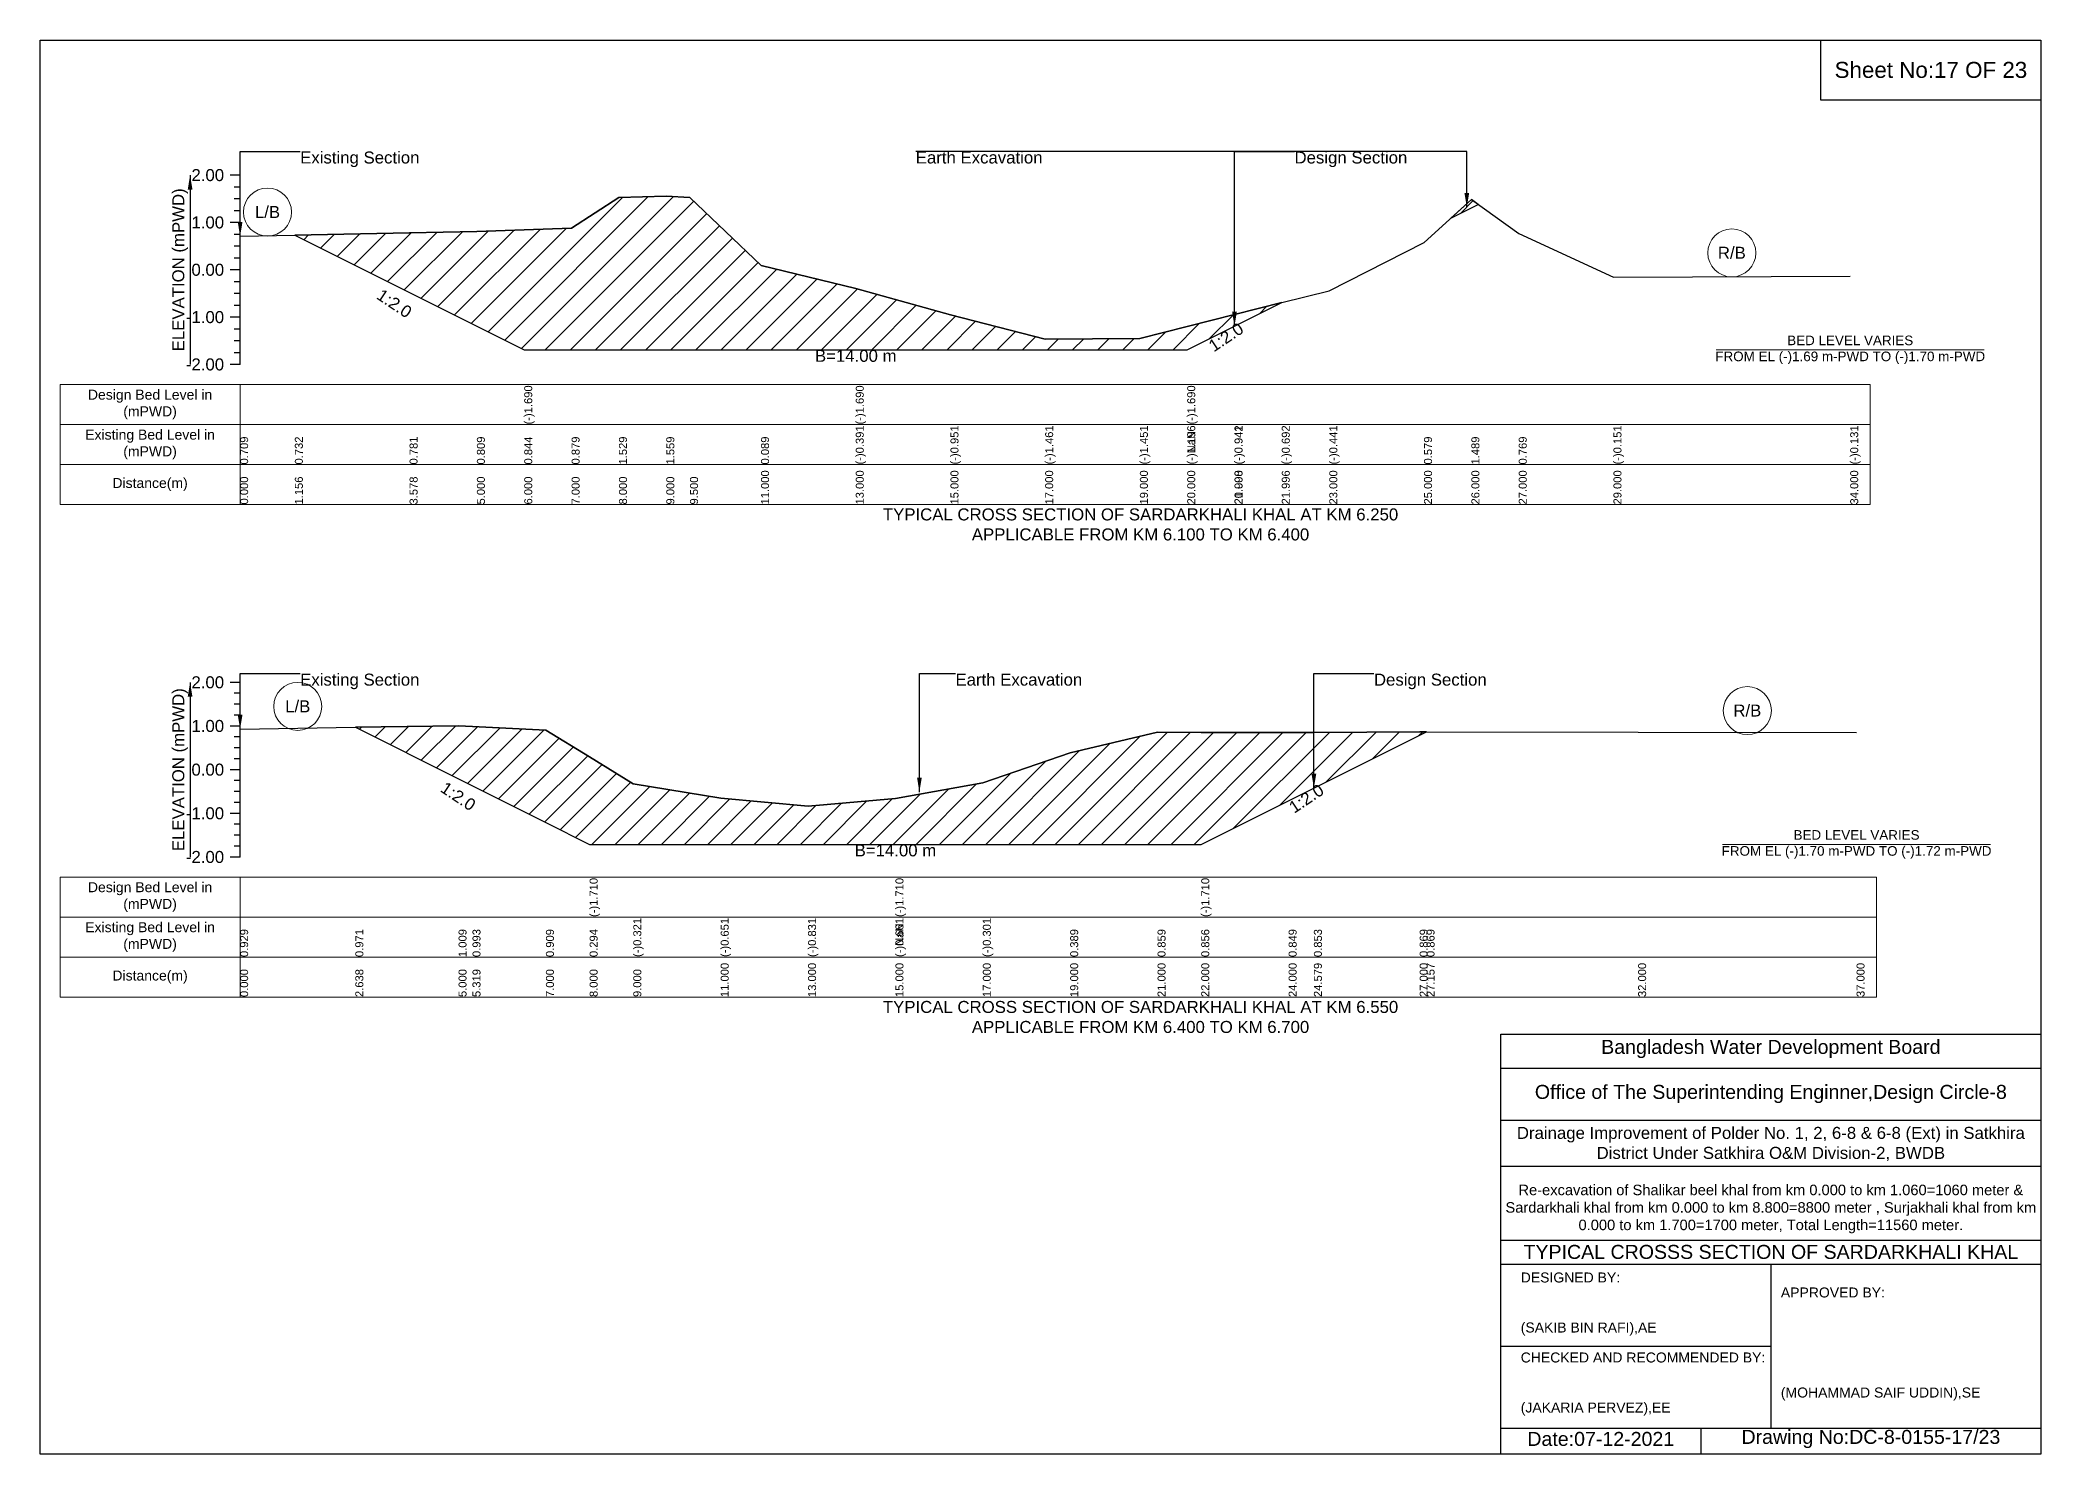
# Model space of a CAD drawing. Header units: inches. Extents: x 93000 to 506000, y -4242 to 0.
# Drawn here: x 260000 to 266000, y -4242 to 0 of the extents above; entities that cross this region are included whole.
import ezdxf

# ---------------------------------------------------------------- set-up
doc = ezdxf.new("R2010")
doc.units = ezdxf.units.IN
doc.header["$LTSCALE"] = 7
doc.header["$MEASUREMENT"] = 0
for name, color, linetype, lineweight in [('Cross section Data Border', 7, 'Continuous', 9), ('Cross Section Labels', 7, 'Continuous', 9), ('Existing_Bed_Level for Xsection', 7, 'Continuous', 25)]:
    doc.layers.add(name, color=color, linetype=linetype, lineweight=lineweight)
doc.styles.get("Standard").update_dxf_attribs({"font": 'arial.ttf'})
doc.dimstyles.get("Standard").update_dxf_attribs({"dimtxt": 0.18, "dimasz": 0.18, "dimexe": 0.18, "dimexo": 0.0625, "dimgap": 0.09, "dimtad": 0, "dimtih": 1, "dimtoh": 1, "dimdec": 4, "dimzin": 0, "dimdsep": 46, "dimtxsty": 'Standard', "dimcen": 0.09, "dimadec": 0, "dimazin": 0, "dimtfac": 1, "dimtdec": 4, "dimtofl": 0, "dimtmove": 0, "dimatfit": 3, "dimfxl": 1, "dimtolj": 1, "dimtzin": 0, "dimarcsym": 0})

msp = doc.modelspace()

# ---------------------------------------------------------------- hatches: boundary and pattern name
at = {"layer": 'Existing_Bed_Level for Xsection'}
h = msp.add_hatch(dxfattribs=at)
h.set_pattern_fill('ANSI31', color=256, scale=426, style=0)
h.paths.add_polyline_path([(260764.1, -585.6), (261108.1, -757.5), (261310, -858.5), (261452, -929.5), (261594, -929.5), (261736, -929.5), (261878, -929.5), (261949, -929.5), (262162, -929.5), (262446, -929.5), (262730, -929.5), (263014, -929.5), (263298, -929.5), (263440, -929.5), (263581.7, -858.7), (263582, -858.5), (263723.4, -787.8), (263582, -823.2), (263581.7, -823.2), (263440, -859.4), (263298, -895.6), (263014, -897), (262730, -824.6), (262446, -745.1), (262162, -676.9), (261949, -472.4), (261878, -468.2), (261736, -472.4), (261594, -564.7), (261452, -569.7), (261310, -574.7), (261108.1, -578.7)])
h = msp.add_hatch(dxfattribs=at)
h.set_pattern_fill('ANSI31', color=256, scale=426, style=0)
h.paths.add_polyline_path([(264230, -534.5), (264292, -503.5), (264312.8, -493.1), (264292, -478.1)])
h = msp.add_hatch(dxfattribs=at)
h.set_pattern_fill('ANSI31', color=256, scale=393, style=0)
h.paths.add_polyline_path([(260945.5, -2061.9), (261255, -2216.6), (261296.8, -2237.5), (261517, -2347.6), (261648, -2413.1), (261779, -2413.1), (262041, -2413.1), (262303, -2413.1), (262565, -2413.1), (262827, -2413.1), (263089, -2413.1), (263351, -2413.1), (263482, -2413.1), (263744, -2282.1), (263819.8, -2244.2), (264137, -2085.6), (264157.6, -2075.3), (264137, -2075.3), (263819.8, -2077.4), (263744, -2077.9), (263482, -2077), (263351, -2076.6), (263089, -2138.2), (262827, -2228.6), (262565, -2275.7), (262303, -2298), (262041, -2274.4), (261779, -2231.2), (261648, -2150.6), (261517, -2070.1), (261296.8, -2059), (261255, -2057)])

# ---------------------------------------------------------------- linework, layer by layer
for points in [[(260000, 0), (266000, 0), (266000, -4242), (260000, -4242)], [(265340, 0), (266000, 0), (266000, -180), (265340, -180)]]:
    msp.add_lwpolyline(points, close=True)
for points in [[(264380, -4242), (264380, -2982), (266000, -2982)], [(264380, -3084), (266000, -3084)], [(264380, -3240), (266000, -3240)], [(264380, -3378), (266000, -3378)], [(264380, -3600), (266000, -3600)], [(264380, -3672), (266000, -3672)], [(265190, -3672), (265190, -4164)], [(264380, -3918), (265190, -3918)], [(264380, -4164), (266000, -4164)], [(264980, -4164), (264980, -4242)]]:
    msp.add_lwpolyline(points)
at = {"layer": 'Cross section Data Border'}
for points in [[(260060, -1033.5), (265488, -1033.5), (265488, -1393.5), (260060, -1393.5)], [(260060, -2511.1), (265507, -2511.1), (265507, -2871.1), (260060, -2871.1)]]:
    msp.add_lwpolyline(points, close=True, dxfattribs=at)
for points in [[(260600, -1033.5), (260600, -1393.5)], [(260060, -1153.5), (265488, -1153.5)], [(260060, -1273.5), (265488, -1273.5)], [(260600, -2511.1), (260600, -2871.1)], [(260060, -2631.1), (265507, -2631.1)], [(260060, -2751.1), (265507, -2751.1)]]:
    msp.add_lwpolyline(points, dxfattribs=at)
at = {"layer": 'Cross Section Labels'}
for points in [[(265026.1, -929.5), (265829.9, -929.5)], [(265045.1, -2413.1), (265848.9, -2413.1)]]:
    msp.add_lwpolyline(points, dxfattribs=at)
for centre in [(260682.1, -516.2), (265073, -638.6), (260772.8, -1999.2), (265119.5, -2011.8)]:
    msp.add_circle(centre, 72, dxfattribs=at)
at = {"layer": 'Existing_Bed_Level for Xsection'}
for points in [[(260600, -405.5), (260570, -405.5)], [(260600, -973.5), (260600, -831.5), (260600, -689.5), (260600, -547.5), (260600, -405.5)], [(260600, -441), (260582, -441)], [(260600, -476.5), (260582, -476.5)], [(260600, -588.9), (260764.1, -585.6), (261108.1, -578.7), (261310, -574.7), (261452, -569.7), (261452, -569.7), (261594, -564.7), (261736, -472.4), (261878, -468.2), (261949, -472.4), (262162, -676.9), (262446, -745.1), (262446, -745.1), (262730, -824.6), (263014, -897), (263298, -895.6), (263440, -859.4), (263440, -859.4), (263581.7, -823.2), (263582, -823.2), (263723.4, -787.8), (263866, -752.2), (264150, -607.3), (264292, -478.1), (264434, -580.3), (264718, -711), (265428, -708.1)], [(260600, -512), (260582, -512)], [(260600, -547.5), (260570, -547.5)], [(260600, -583), (260582, -583)], [(260600, -618.5), (260582, -618.5)], [(260600, -654), (260582, -654)], [(260600, -689.5), (260570, -689.5)], [(260600, -725), (260582, -725)], [(260600, -760.5), (260582, -760.5)], [(260600, -831.5), (260570, -831.5)], [(260600, -796), (260582, -796)], [(260600, -867), (260582, -867)], [(260600, -902.5), (260582, -902.5)], [(260600, -938), (260582, -938)], [(260600, -973.5), (260570, -973.5)], [(260600, -1927.1), (260570, -1927.1)], [(260600, -1959.9), (260582, -1959.9)], [(260600, -2451.1), (260600, -2320.1), (260600, -2189.1), (260600, -2058.1), (260600, -1927.1)], [(260600, -1992.6), (260582, -1992.6)], [(260600, -2025.4), (260582, -2025.4)], [(260600, -2058.1), (260570, -2058.1)], [(260600, -2090.9), (260582, -2090.9)], [(260600, -2067.4), (260945.5, -2061.9), (261255, -2057), (261296.8, -2059), (261517, -2070.1), (261648, -2150.6), (261648, -2150.6), (261779, -2231.2), (262041, -2274.4), (262303, -2298), (262565, -2275.7), (262565, -2275.7), (262827, -2228.6), (263089, -2138.2), (263351, -2076.6), (263482, -2077), (263482, -2077), (263744, -2077.9), (263819.8, -2077.4), (264137, -2075.3), (264157.6, -2075.3), (264792, -2076.6), (265447, -2077.9)], [(260600, -2123.6), (260582, -2123.6)], [(260600, -2156.4), (260582, -2156.4)], [(260600, -2189.1), (260570, -2189.1)], [(260600, -2221.9), (260582, -2221.9)], [(260600, -2254.6), (260582, -2254.6)], [(260600, -2320.1), (260570, -2320.1)], [(260600, -2287.4), (260582, -2287.4)], [(260600, -2352.9), (260582, -2352.9)], [(260600, -2385.6), (260582, -2385.6)], [(260600, -2451.1), (260570, -2451.1)], [(260600, -2418.4), (260582, -2418.4)]]:
    msp.add_lwpolyline(points, dxfattribs=at)
for points in [[(260764.1, -585.6), (261108.1, -757.5), (261310, -858.5), (261452, -929.5), (261452, -929.5), (261594, -929.5), (261736, -929.5), (261878, -929.5), (261949, -929.5), (262162, -929.5), (262446, -929.5), (262446, -929.5), (262730, -929.5), (263014, -929.5), (263298, -929.5), (263440, -929.5), (263440, -929.5), (263581.7, -858.7), (263582, -858.5), (263723.4, -787.8), (263582, -823.2), (263581.7, -823.2), (263440, -859.4), (263440, -859.4), (263298, -895.6), (263014, -897), (262730, -824.6), (262446, -745.1), (262446, -745.1), (262162, -676.9), (261949, -472.4), (261878, -468.2), (261736, -472.4), (261594, -564.7), (261452, -569.7), (261452, -569.7), (261310, -574.7), (261108.1, -578.7)], [(264230, -534.5), (264292, -503.5), (264312.8, -493.1), (264292, -478.1)], [(260945.5, -2061.9), (260945.5, -2061.9), (261255, -2216.6), (261296.8, -2237.5), (261517, -2347.6), (261648, -2413.1), (261648, -2413.1), (261779, -2413.1), (262041, -2413.1), (262303, -2413.1), (262565, -2413.1), (262565, -2413.1), (262827, -2413.1), (263089, -2413.1), (263351, -2413.1), (263482, -2413.1), (263482, -2413.1), (263744, -2282.1), (263819.8, -2244.2), (264137, -2085.6), (264157.6, -2075.3), (264157.6, -2075.3), (264157.6, -2075.3), (264137, -2075.3), (263819.8, -2077.4), (263744, -2077.9), (263482, -2077), (263482, -2077), (263351, -2076.6), (263089, -2138.2), (262827, -2228.6), (262565, -2275.7), (262565, -2275.7), (262303, -2298), (262041, -2274.4), (261779, -2231.2), (261648, -2150.6), (261648, -2150.6), (261517, -2070.1), (261296.8, -2059), (261255, -2057), (260945.5, -2061.9)]]:
    msp.add_lwpolyline(points, close=True, dxfattribs=at)

# ---------------------------------------------------------------- texts
at = {"attachment_point": 5}
for s, insert, char_height in [('Sheet No:17 OF 23', (265670, -90), 48), ('Bangladesh Water Development Board', (265190, -3027), 42), ('Office of The Superintending Enginner,Design Circle-8', (265190, -3162), 42)]:
    msp.add_mtext(s, dxfattribs=dict(at, insert=insert, char_height=char_height))
for s, insert, char_height, width, attachment_point in [('Drainage Improvement of Polder No. 1, 2, 6-8 & 6-8 (Ext) in Satkhira District Under Satkhira O&M Division-2, BWDB', (265190, -3312), 36, 1680, 5), ('Re-excavation of Shalikar beel khal from km 0.000 to km 1.060=1060 meter & Sardarkhali khal from km 0.000 to km 8.800=8800 meter , Surjakhali khal from km 0.000 to km 1.700=1700 meter, Total Length=11560 meter.', (265190, -3507), 31.4683, 1620, 5), ('TYPICAL CROSSS SECTION OF SARDARKHALI KHAL', (265190, -3636), 42, 1680, 5), ('DESIGNED BY:^J^J^J(SAKIB BIN RAFI),AE', (264440, -3792), 30, 840, 4), ('APPROVED BY:^J^J^J^J^J^J(MOHAMMAD SAIF UDDIN),SE', (265220, -3912), 30, 840, 4), ('CHECKED AND RECOMMENDED BY:^J^J^J(JAKARIA PERVEZ),EE', (264440, -4032), 30, 840, 4), ('Date:07-12-2021', (264680, -4197), 42, 840, 5), ('Drawing No:DC-8-0155-17/23', (265490, -4197), 42, 1320, 5)]:
    msp.add_mtext(s, dxfattribs=dict(insert=insert, char_height=char_height, width=width, attachment_point=attachment_point))
at = {"layer": 'Cross section Data Border', "char_height": 30, "width": 480, "attachment_point": 5}
for s, insert in [('Design Bed Level in (mPWD)', (260330, -1093.5)), ('Existing Bed Level in (mPWD)', (260330, -1213.5)), ('Distance(m)', (260330, -1333.5)), ('Design Bed Level in (mPWD)', (260330, -2571.1)), ('Existing Bed Level in (mPWD)', (260330, -2691.1)), ('Distance(m)', (260330, -2811.1))]:
    msp.add_mtext(s, dxfattribs=dict(at, insert=insert))
at = {"layer": 'Cross Section Labels'}
for s, insert, char_height, attachment_point in [('Existing Section', (260780, -334.5), 36, 1), ('Earth Excavation', (262626, -334.5), 36, 1), ('Design Section', (263761.7, -334.5), 36, 1), ('L/B', (260682.1, -516.2), 36, 5), ('R/B', (265073, -638.6), 36, 5), ('BED LEVEL VARIES ^JFROM EL (-)1.69 m-PWD TO (-)1.70 m-PWD', (265428, -929.5), 28.8, 5), ('B=14.00 m', (262446, -929.5), 36, 2), ('TYPICAL CROSS SECTION OF SARDARKHALI KHAL AT KM 6.250^JAPPLICABLE FROM KM 6.100 TO KM 6.400', (263300, -1453.5), 36, 5), ('Existing Section', (260780, -1900.9), 36, 1), ('Earth Excavation', (262745, -1900.9), 36, 1), ('Design Section', (263999.8, -1900.9), 36, 1), ('L/B', (260772.8, -1999.2), 36, 5), ('R/B', (265119.5, -2011.8), 36, 5), ('BED LEVEL VARIES ^JFROM EL (-)1.70 m-PWD TO (-)1.72 m-PWD', (265447, -2413.1), 28.8, 5), ('B=14.00 m', (262565, -2413.1), 36, 2), ('TYPICAL CROSS SECTION OF SARDARKHALI KHAL AT KM 6.550^JAPPLICABLE FROM KM 6.400 TO KM 6.700', (263300, -2931.1), 36, 5)]:
    msp.add_mtext(s, dxfattribs=dict(at, insert=insert, char_height=char_height, attachment_point=attachment_point))
at = {"layer": 'Cross Section Labels', "char_height": 36, "attachment_point": 2}
for insert, rotation in [((261072.6, -775.3), 326.30993), ((263546.2, -876.4), 33.69007), ((261264, -2253.9), 326.30993), ((263787.1, -2260.6), 33.69007)]:
    msp.add_mtext('1:2.0', dxfattribs=dict(at, insert=insert, rotation=rotation))
at = {"layer": 'Existing_Bed_Level for Xsection', "char_height": 36, "attachment_point": 6}
for s, insert in [('2.00', (260552, -405.5)), ('1.00', (260552, -547.5)), ('0.00', (260552, -689.5)), ('-1.00', (260552, -831.5)), ('-2.00', (260552, -973.5)), ('2.00', (260552, -1927.1)), ('1.00', (260552, -2058.1)), ('0.00', (260552, -2189.1)), ('-1.00', (260552, -2320.1)), ('-2.00', (260552, -2451.1))]:
    msp.add_mtext(s, dxfattribs=dict(at, insert=insert))
at = {"layer": 'Existing_Bed_Level for Xsection', "rotation": 90}
for s, insert, char_height, attachment_point in [('ELEVATION (mPWD)', (260420, -689.5), 36, 5), ('(-)1.690', (261452, -1153.5), 24, 1), ('(-)1.690', (262446, -1153.5), 24, 1), ('(-)1.690', (263440, -1153.5), 24, 1), ('0.709', (260600, -1273.5), 24, 1), ('0.732', (260764.1, -1273.5), 24, 1), ('0.781', (261108.1, -1273.5), 24, 1), ('0.809', (261310, -1273.5), 24, 1), ('0.844', (261452, -1273.5), 24, 1), ('0.844', (261452, -1273.5), 24, 1), ('0.844', (261452, -1273.5), 24, 1), ('0.879', (261594, -1273.5), 24, 1), ('1.529', (261736, -1273.5), 24, 1), ('1.529', (261736, -1273.5), 24, 1), ('1.559', (261878, -1273.5), 24, 1), ('0.089', (262162, -1273.5), 24, 1), ('(-)0.391', (262446, -1273.5), 24, 1), ('(-)0.391', (262446, -1273.5), 24, 1), ('(-)0.391', (262446, -1273.5), 24, 1), ('(-)0.951', (262730, -1273.5), 24, 1), ('(-)1.461', (263014, -1273.5), 24, 1), ('(-)1.451', (263298, -1273.5), 24, 1), ('(-)1.196', (263440, -1273.5), 24, 1), ('(-)1.196', (263440, -1273.5), 24, 1), ('(-)NaN', (263440, -1273.5), 24, 1), ('(-)0.942', (263581.7, -1273.5), 24, 1), ('(-)0.941', (263582, -1273.5), 24, 1), ('(-)0.692', (263723.4, -1273.5), 24, 1), ('(-)0.441', (263866, -1273.5), 24, 1), ('0.579', (264150, -1273.5), 24, 1), ('1.489', (264292, -1273.5), 24, 1), ('0.769', (264434, -1273.5), 24, 1), ('(-)0.151', (264718, -1273.5), 24, 1), ('(-)0.131', (265428, -1273.5), 24, 1), ('0.000', (260600, -1393.5), 24, 1), ('1.156', (260764.1, -1393.5), 24, 1), ('3.578', (261108.1, -1393.5), 24, 1), ('5.000', (261310, -1393.5), 24, 1), ('6.000', (261452, -1393.5), 24, 1), ('6.000', (261452, -1393.5), 24, 1), ('6.000', (261452, -1393.5), 24, 1), ('7.000', (261594, -1393.5), 24, 1), ('8.000', (261736, -1393.5), 24, 1), ('9.000', (261878, -1393.5), 24, 1), ('9.500', (261949, -1393.5), 24, 1), ('11.000', (262162, -1393.5), 24, 1), ('13.000', (262446, -1393.5), 24, 1), ('13.000', (262446, -1393.5), 24, 1), ('13.000', (262446, -1393.5), 24, 1), ('15.000', (262730, -1393.5), 24, 1), ('17.000', (263014, -1393.5), 24, 1), ('19.000', (263298, -1393.5), 24, 1), ('20.000', (263440, -1393.5), 24, 1), ('20.000', (263440, -1393.5), 24, 1), ('20.000', (263440, -1393.5), 24, 1), ('20.998', (263581.7, -1393.5), 24, 1), ('21.000', (263582, -1393.5), 24, 1), ('21.996', (263723.4, -1393.5), 24, 1), ('23.000', (263866, -1393.5), 24, 1), ('25.000', (264150, -1393.5), 24, 1), ('26.000', (264292, -1393.5), 24, 1), ('27.000', (264434, -1393.5), 24, 1), ('29.000', (264718, -1393.5), 24, 1), ('34.000', (265428, -1393.5), 24, 1), ('ELEVATION (mPWD)', (260420, -2189.1), 36, 5), ('(-)1.710', (261648, -2631.1), 24, 1), ('(-)1.710', (262565, -2631.1), 24, 1), ('(-)1.710', (263482, -2631.1), 24, 1), ('(-)0.321', (261779, -2751.1), 24, 1), ('(-)0.651', (262041, -2751.1), 24, 1), ('(-)0.831', (262303, -2751.1), 24, 1), ('(-)0.661', (262565, -2751.1), 24, 1), ('(-)0.661', (262565, -2751.1), 24, 1), ('(-)0.301', (262827, -2751.1), 24, 1), ('0.929', (260600, -2751.1), 24, 1), ('0.971', (260945.5, -2751.1), 24, 1), ('1.009', (261255, -2751.1), 24, 1), ('0.993', (261296.8, -2751.1), 24, 1), ('0.909', (261517, -2751.1), 24, 1), ('0.294', (261648, -2751.1), 24, 1), ('0.294', (261648, -2751.1), 24, 1), ('0.294', (261648, -2751.1), 24, 1), ('(-)NaN', (262565, -2751.1), 24, 1), ('(-)NaN', (262565, -2751.1), 24, 1), ('0.389', (263089, -2751.1), 24, 1), ('0.859', (263351, -2751.1), 24, 1), ('0.859', (263351, -2751.1), 24, 1), ('0.856', (263482, -2751.1), 24, 1), ('0.856', (263482, -2751.1), 24, 1), ('0.849', (263744, -2751.1), 24, 1), ('0.849', (263744, -2751.1), 24, 1), ('0.853', (263819.8, -2751.1), 24, 1), ('0.869', (264137, -2751.1), 24, 1), ('0.869', (264157.6, -2751.1), 24, 1), ('0.000', (260600, -2871.1), 24, 1), ('2.638', (260945.5, -2871.1), 24, 1), ('5.000', (261255, -2871.1), 24, 1), ('5.319', (261296.8, -2871.1), 24, 1), ('7.000', (261517, -2871.1), 24, 1), ('8.000', (261648, -2871.1), 24, 1), ('8.000', (261648, -2871.1), 24, 1), ('8.000', (261648, -2871.1), 24, 1), ('9.000', (261779, -2871.1), 24, 1), ('11.000', (262041, -2871.1), 24, 1), ('13.000', (262303, -2871.1), 24, 1), ('15.000', (262565, -2871.1), 24, 1), ('15.000', (262565, -2871.1), 24, 1), ('15.000', (262565, -2871.1), 24, 1), ('17.000', (262827, -2871.1), 24, 1), ('19.000', (263089, -2871.1), 24, 1), ('21.000', (263351, -2871.1), 24, 1), ('22.000', (263482, -2871.1), 24, 1), ('22.000', (263482, -2871.1), 24, 1), ('22.000', (263482, -2871.1), 24, 1), ('24.000', (263744, -2871.1), 24, 1), ('24.579', (263819.8, -2871.1), 24, 1), ('27.000', (264137, -2871.1), 24, 1), ('27.157', (264157.6, -2871.1), 24, 1), ('32.000', (264792, -2871.1), 24, 1), ('37.000', (265447, -2871.1), 24, 1)]:
    msp.add_mtext(s, dxfattribs=dict(at, insert=insert, char_height=char_height, attachment_point=attachment_point))

# ---------------------------------------------------------------- leaders
at = {"layer": 'Cross Section Labels', "annotation_type": 0, "has_hookline": 1}
for points, hookline_direction, text_width in [([(260600, -588.9), (260600, -334.5), (260779.9, -334.5)], 0, 350.4), ([(264278.3, -501.9), (264278.3, -334.5), (262626.1, -334.5)], 1, 372.7), ([(263581.7, -858.7), (263581.7, -334.5), (263761.6, -334.5)], 0, 330.9), ([(260600, -2067.4), (260600, -1900.9), (260779.9, -1900.9)], 0, 350.4), ([(262636.9, -2256.2), (262636.9, -1900.9), (262744.9, -1900.9)], 0, 372.7), ([(263819.8, -2244.2), (263819.8, -1900.9), (263999.7, -1900.9)], 0, 330.9)]:
    msp.add_leader(points, dimstyle='Standard', override={"dimasz": 43.2}, dxfattribs=dict(at, hookline_direction=hookline_direction, text_width=text_width))
at = {"layer": 'Existing_Bed_Level for Xsection'}
for points in [[(260450, -405.5), (260450, -973.5)], [(260450, -1927.1), (260450, -2451.1)]]:
    msp.add_leader(points, dimstyle='Standard', override={"dimasz": 43.2}, dxfattribs=at)

doc.saveas('drawing.dxf')
